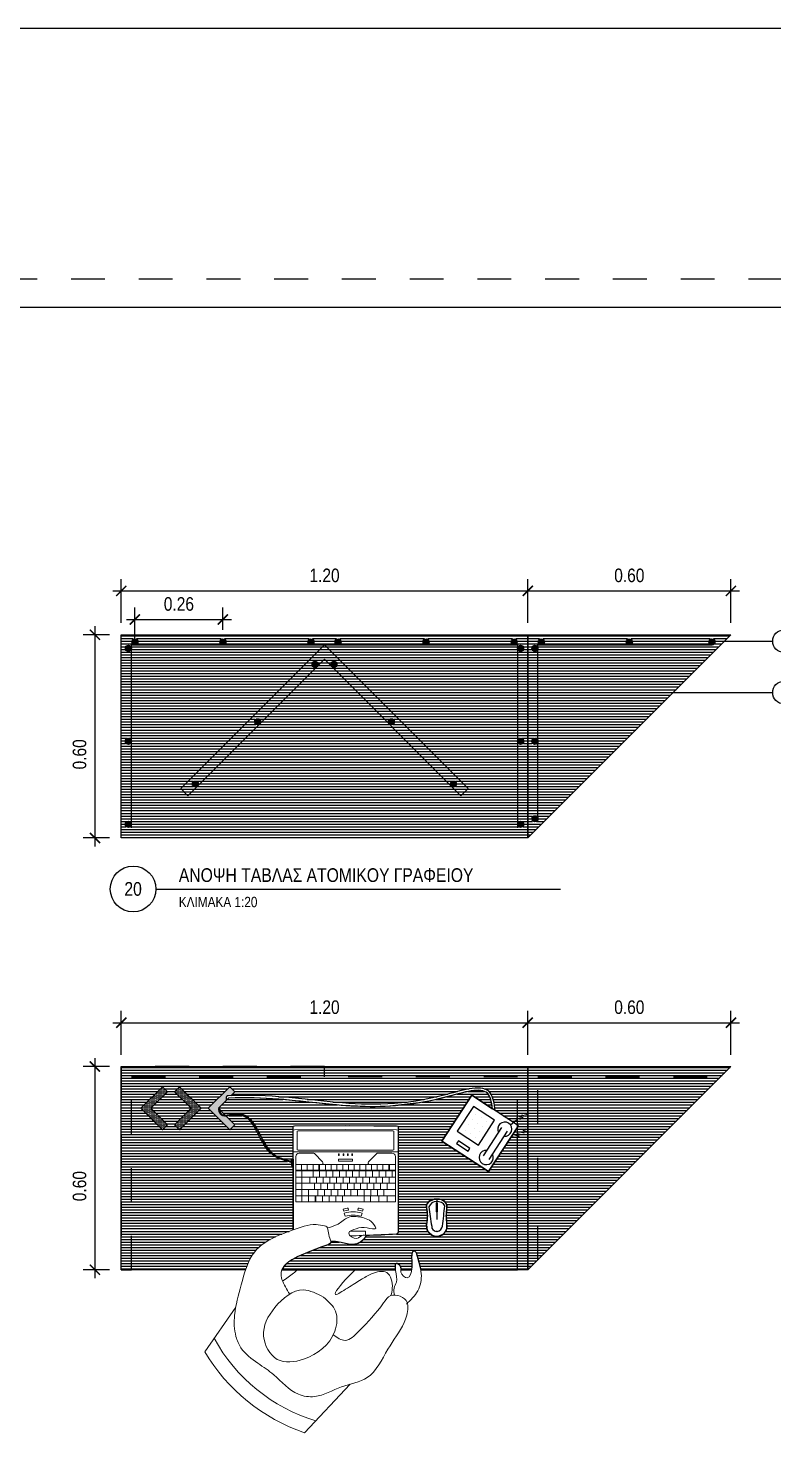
# Model space of a CAD drawing. Header units: millimetres. Extents: x -1.7 to 10.4, y -8.8 to -1.2.
# Drawn here: x 5.074 to 7.272, y -5.4 to -1.221 of the extents above; entities that cross this region are included whole.
import ezdxf

# ---------------------------------------------------------------- set-up
doc = ezdxf.new("R2010")
doc.units = ezdxf.units.MM
doc.linetypes.add('DOT', pattern=[0.25, 0, -0.25])
doc.linetypes.add('HIDDENX2', pattern=[19.05, 12.7, -6.35])
doc.layers.add('04.PROVOLES_1', color=5, linetype='Continuous', lineweight=9)
for name, color, linetype in [('1-notation', 5, 'Continuous'), ('dims', 5, 'Continuous'), ('hatch', 8, 'Continuous'), ('layout', 5, 'Continuous'), ('steel', 1, 'Continuous'), ('text', 5, 'Continuous')]:
    doc.layers.add(name, color=color, linetype=linetype)
doc.styles.get("Standard").update_dxf_attribs({"font": 'Arial Narrow.ttf'})
doc.dimstyles.new('PERIPTERO_20', dxfattribs={"dimtxt": 0.04, "dimasz": 0.03, "dimexe": 0.035, "dimexo": 0.035, "dimgap": 0.025, "dimtad": 1, "dimtoh": 1, "dimrnd": 0.01, "dimzin": 1, "dimdsep": 46, "dimtxsty": 'Standard', "dimblk": 'ARCHTICK', "dimcen": 0.1, "dimdle": 0.025, "dimclrd": 256, "dimclre": 256, "dimclrt": 256, "dimadec": 3, "dimazin": 0, "dimtfac": 1, "dimtmove": 0, "dimatfit": 3, "dimldrblk": 'ARCHTICK', "dimfxl": 1, "dimlwe": -1, "dimarcsym": 0})
pattern_1 = [(0, (0, 0.219998), (0, 0.0079375), [])]

# ---------------------------------------------------------------- blocks, each defined once
blk = doc.blocks.new('mouse')
at = {"layer": 'hatch'}
for points in [[(6.2759, -5.2189), (6.2841, -5.2189)], [(6.25, -5.2499), (6.25, -5.2553)], [(6.2782, -5.2337), (6.282, -5.2337)], [(6.31, -5.2499), (6.31, -5.2553)], [(6.25, -5.3045), (6.25, -5.3112)], [(6.2776, -5.2928), (6.2776, -5.316)], [(6.2799, -5.2908), (6.2799, -5.2908)], [(6.28, -5.2908), (6.28, -5.2694)], [(6.2823, -5.316), (6.2823, -5.316), (6.2823, -5.2929)], [(6.31, -5.3112), (6.31, -5.3045)], [(6.2761, -5.3289), (6.2839, -5.3289)], [(6.28, -5.3289), (6.28, -5.318)]]:
    blk.add_lwpolyline(points, dxfattribs=at)
for centre, radius, start, end in [((6.2807, -5.2492), 0.0307, 98.9146, 181.4104), ((6.2798, -5.2488), 0.0302, 357.8791, 81.7959), ((6.1477, -5.2799), 0.1053, 346.4851, 13.5149), ((9.5922, -5.6666), 3.3549, 172.8594, 173.8842), ((6.2828, -5.2529), 0.0198, 103.2768, 170.3107), ((6.2798, -5.2488), 0.0153, 357.8791, 81.7959), ((5.7899, -5.3536), 0.5158, 5.2943, 11.6618), ((6.4123, -5.2799), 0.1053, 166.4851, 193.5149), ((6.2799, -5.2932), 0.00238, 352.5766, 188.9934), ((6.2805, -5.2977), 0.0245, 268.9558, 340.1069), ((6.2744, -5.3033), 0.0257, 198.0931, 273.8171), ((6.279, -5.2961), 0.0262, 210.0187, 272.1935), ((6.2799, -5.3157), 0.00238, 171.0066, 7.4234), ((6.2856, -5.3033), 0.0257, 266.1829, 341.9069)]:
    blk.add_arc(centre, radius, start, end, dxfattribs=at)
blk = doc.blocks.new('_ArchTick')
at = {"layer": 'dims', "color": 0, "const_width": 0.15}
blk.add_lwpolyline([(-0.5, -0.5), (0.5, 0.5)], dxfattribs=at)
blk = doc.blocks.new('*D23')
at = {"layer": 'Defpoints', "color": 0, "transparency": 16777216}
for p in [(6.5484, -4.1566), (5.3484, -4.2861), (6.5484, -4.2861)]:
    blk.add_point(p, dxfattribs=at)
at = {"layer": 'dims', "transparency": 16777216}
for p, q in [((5.3484, -4.2511), (5.3484, -4.1216)), ((6.5484, -4.2511), (6.5484, -4.1216))]:
    blk.add_line(p, q, dxfattribs=at)
at = {"layer": 'dims', "lineweight": -2, "transparency": 16777216}
blk.add_line((5.3234, -4.1566), (6.5734, -4.1566), dxfattribs=at)
at = {"layer": 'dims', "lineweight": -2, "transparency": 16777216, "xscale": 0.03, "yscale": 0.03, "zscale": 0.03, "rotation": 180}
blk.add_blockref('_ArchTick', (5.3484, -4.1566), dxfattribs=at)
at = {"layer": 'dims', "lineweight": -2, "transparency": 16777216, "xscale": 0.03, "yscale": 0.03, "zscale": 0.03}
blk.add_blockref('_ArchTick', (6.5484, -4.1566), dxfattribs=at)
at = {"layer": 'dims', "transparency": 16777216, "insert": (5.9484, -4.1111), "char_height": 0.04, "attachment_point": 5}
blk.add_mtext('1.20', dxfattribs=at)
blk = doc.blocks.new('*D26')
at = {"layer": 'Defpoints', "color": 0, "transparency": 16777216}
for p in [(6.5484, -2.8816), (5.3484, -3.0111), (6.5484, -3.0111)]:
    blk.add_point(p, dxfattribs=at)
at = {"layer": 'dims', "lineweight": -2, "transparency": 16777216}
blk.add_line((5.3234, -2.8816), (6.5734, -2.8816), dxfattribs=at)
at = {"layer": 'dims', "transparency": 16777216}
for p, q in [((5.3484, -2.9761), (5.3484, -2.8466)), ((6.5484, -2.9761), (6.5484, -2.8466))]:
    blk.add_line(p, q, dxfattribs=at)
at = {"layer": 'dims', "lineweight": -2, "transparency": 16777216, "xscale": 0.03, "yscale": 0.03, "zscale": 0.03, "rotation": 180}
blk.add_blockref('_ArchTick', (5.3484, -2.8816), dxfattribs=at)
at = {"layer": 'dims', "lineweight": -2, "transparency": 16777216, "xscale": 0.03, "yscale": 0.03, "zscale": 0.03}
blk.add_blockref('_ArchTick', (6.5484, -2.8816), dxfattribs=at)
at = {"layer": 'dims', "transparency": 16777216, "insert": (5.9484, -2.8361), "char_height": 0.04, "attachment_point": 5}
blk.add_mtext('1.20', dxfattribs=at)
blk = doc.blocks.new('*D27')
at = {"layer": 'Defpoints', "color": 0, "transparency": 16777216}
for p in [(5.3484, -3.0111), (5.2705, -3.6111), (5.3484, -3.6111)]:
    blk.add_point(p, dxfattribs=at)
at = {"layer": 'dims', "lineweight": -2, "transparency": 16777216}
blk.add_line((5.2705, -2.9861), (5.2705, -3.6361), dxfattribs=at)
at = {"layer": 'dims', "transparency": 16777216}
for p, q in [((5.3134, -3.0111), (5.2355, -3.0111)), ((5.3134, -3.6111), (5.2355, -3.6111))]:
    blk.add_line(p, q, dxfattribs=at)
at = {"layer": 'dims', "lineweight": -2, "transparency": 16777216, "xscale": 0.03, "yscale": 0.03, "zscale": 0.03}
for p, rotation in [((5.2705, -3.0111), 90), ((5.2705, -3.6111), 270)]:
    blk.add_blockref('_ArchTick', p, dxfattribs=dict(at, rotation=rotation))
at = {"layer": 'dims', "transparency": 16777216, "insert": (5.2251, -3.3643), "char_height": 0.04, "attachment_point": 5, "rotation": 90}
blk.add_mtext('0.60', dxfattribs=at)
blk = doc.blocks.new('*D28')
at = {"layer": 'Defpoints', "color": 0, "transparency": 16777216}
for p in [(5.6484, -2.966), (5.6484, -3.0312), (5.3885, -3.0694)]:
    blk.add_point(p, dxfattribs=at)
at = {"layer": 'dims', "lineweight": -2, "transparency": 16777216}
blk.add_line((5.3635, -2.966), (5.6734, -2.966), dxfattribs=at)
at = {"layer": 'dims', "transparency": 16777216}
for p, q in [((5.3885, -3.0344), (5.3885, -2.931)), ((5.6484, -2.9962), (5.6484, -2.931))]:
    blk.add_line(p, q, dxfattribs=at)
at = {"layer": 'dims', "lineweight": -2, "transparency": 16777216, "xscale": 0.03, "yscale": 0.03, "zscale": 0.03, "rotation": 180}
blk.add_blockref('_ArchTick', (5.3885, -2.966), dxfattribs=at)
at = {"layer": 'dims', "lineweight": -2, "transparency": 16777216, "xscale": 0.03, "yscale": 0.03, "zscale": 0.03}
blk.add_blockref('_ArchTick', (5.6484, -2.966), dxfattribs=at)
at = {"layer": 'dims', "transparency": 16777216, "insert": (5.5184, -2.9205), "char_height": 0.04, "attachment_point": 5}
blk.add_mtext('0.26', dxfattribs=at)
blk = doc.blocks.new('*D29')
at = {"layer": 'Defpoints', "color": 0, "transparency": 16777216}
for p in [(5.3484, -4.2861), (5.2705, -4.8861), (5.3484, -4.8861)]:
    blk.add_point(p, dxfattribs=at)
at = {"layer": 'dims', "lineweight": -2, "transparency": 16777216}
blk.add_line((5.2705, -4.2611), (5.2705, -4.9111), dxfattribs=at)
at = {"layer": 'dims', "transparency": 16777216}
for p, q in [((5.3134, -4.2861), (5.2355, -4.2861)), ((5.3134, -4.8861), (5.2355, -4.8861))]:
    blk.add_line(p, q, dxfattribs=at)
at = {"layer": 'dims', "lineweight": -2, "transparency": 16777216, "xscale": 0.03, "yscale": 0.03, "zscale": 0.03}
for p, rotation in [((5.2705, -4.2861), 90), ((5.2705, -4.8861), 270)]:
    blk.add_blockref('_ArchTick', p, dxfattribs=dict(at, rotation=rotation))
at = {"layer": 'dims', "transparency": 16777216, "insert": (5.2251, -4.6393), "char_height": 0.04, "attachment_point": 5, "rotation": 90}
blk.add_mtext('0.60', dxfattribs=at)
blk = doc.blocks.new('*D31')
at = {"layer": 'Defpoints', "color": 0, "transparency": 16777216}
for p in [(7.1484, -4.1566), (6.5484, -4.2861), (7.1484, -4.2861)]:
    blk.add_point(p, dxfattribs=at)
at = {"layer": 'dims', "transparency": 16777216}
for p, q in [((6.5484, -4.2511), (6.5484, -4.1216)), ((7.1484, -4.2511), (7.1484, -4.1216))]:
    blk.add_line(p, q, dxfattribs=at)
at = {"layer": 'dims', "lineweight": -2, "transparency": 16777216}
blk.add_line((6.5234, -4.1566), (7.1734, -4.1566), dxfattribs=at)
at = {"layer": 'dims', "lineweight": -2, "transparency": 16777216, "xscale": 0.03, "yscale": 0.03, "zscale": 0.03, "rotation": 180}
blk.add_blockref('_ArchTick', (6.5484, -4.1566), dxfattribs=at)
at = {"layer": 'dims', "lineweight": -2, "transparency": 16777216, "xscale": 0.03, "yscale": 0.03, "zscale": 0.03}
blk.add_blockref('_ArchTick', (7.1484, -4.1566), dxfattribs=at)
at = {"layer": 'dims', "transparency": 16777216, "insert": (6.8484, -4.1111), "char_height": 0.04, "attachment_point": 5}
blk.add_mtext('0.60', dxfattribs=at)
blk = doc.blocks.new('*D32')
at = {"layer": 'Defpoints', "color": 0, "transparency": 16777216}
for p in [(7.1484, -2.8816), (6.5484, -3.0111), (7.1484, -3.0111)]:
    blk.add_point(p, dxfattribs=at)
at = {"layer": 'dims', "lineweight": -2, "transparency": 16777216}
blk.add_line((6.5234, -2.8816), (7.1734, -2.8816), dxfattribs=at)
at = {"layer": 'dims', "transparency": 16777216}
for p, q in [((6.5484, -2.9761), (6.5484, -2.8466)), ((7.1484, -2.9761), (7.1484, -2.8466))]:
    blk.add_line(p, q, dxfattribs=at)
at = {"layer": 'dims', "lineweight": -2, "transparency": 16777216, "xscale": 0.03, "yscale": 0.03, "zscale": 0.03, "rotation": 180}
blk.add_blockref('_ArchTick', (6.5484, -2.8816), dxfattribs=at)
at = {"layer": 'dims', "lineweight": -2, "transparency": 16777216, "xscale": 0.03, "yscale": 0.03, "zscale": 0.03}
blk.add_blockref('_ArchTick', (7.1484, -2.8816), dxfattribs=at)
at = {"layer": 'dims', "transparency": 16777216, "insert": (6.8484, -2.8361), "char_height": 0.04, "attachment_point": 5}
blk.add_mtext('0.60', dxfattribs=at)

msp = doc.modelspace()

# ---------------------------------------------------------------- hatches: boundary and pattern name
at = {"layer": 'hatch'}
h = msp.add_hatch(dxfattribs=at)
h.set_pattern_fill('LINE', color=252, scale=0.0025, style=0)
h.set_pattern_definition([(0, (0, 0.2953234), (0, 0.0079375), [])])
h.paths.add_polyline_path([(6.5484, -3.0111), (5.3484, -3.0111), (5.3484, -3.6111), (6.5484, -3.6111)])
h.paths.add_polyline_path([(5.9481, -3.0836), (5.758, -3.2737, -0.056611), (5.7564, -3.2753), (5.5741, -3.4575, -0.056611), (5.5725, -3.4591), (5.545, -3.4866), (5.5238, -3.4654), (5.9481, -3.0411), (5.9096, -3.0411, -0.065382), (5.907, -3.0411), (5.6497, -3.0411, -0.065382), (5.6471, -3.0411), (5.3898, -3.0411, -0.065382), (5.3872, -3.0411), (5.3784, -3.0411), (5.3784, -3.0501, -0.055879), (5.3784, -3.0523), (5.3784, -3.325, -0.055879), (5.3784, -3.3272), (5.3784, -3.5699, -1.057439), (5.3585, -3.571, -0.945681), (5.3784, -3.5699), (5.3784, -3.3272, -0.945681), (5.3585, -3.3261, -0.945681), (5.3784, -3.325), (5.3784, -3.0523, -0.945681), (5.3585, -3.0512, -0.945681), (5.3784, -3.0501), (5.3784, -3.0411), (5.3872, -3.0411, -0.376465), (5.3785, -3.0312, -1), (5.3985, -3.0312, -0.376465), (5.3898, -3.0411), (5.6471, -3.0411, -0.376465), (5.6384, -3.0312, -1), (5.6584, -3.0312, -0.376465), (5.6497, -3.0411), (5.907, -3.0411, -0.376465), (5.8983, -3.0312, -1), (5.9183, -3.0312, -0.376465), (5.9096, -3.0411), (5.9872, -3.0411, -0.376465), (5.9785, -3.0312, -1), (5.9985, -3.0312, -0.376465), (5.9898, -3.0411), (6.2471, -3.0411, -0.376465), (6.2384, -3.0312, -1), (6.2584, -3.0312, -0.376465), (6.2497, -3.0411), (6.5071, -3.0411, -0.376465), (6.4984, -3.0312, -1), (6.5184, -3.0312, -0.376465), (6.5097, -3.0411), (6.5184, -3.0411), (6.5184, -3.0501, -0.945681), (6.5384, -3.0512, -0.945681), (6.5184, -3.0523), (6.5184, -3.325, -0.945681), (6.5384, -3.3261, -0.945681), (6.5184, -3.3272), (6.5184, -3.5699, -0.945681), (6.5384, -3.571, -1.057439), (6.5184, -3.5699), (6.5184, -3.3272, -0.055879), (6.5184, -3.325), (6.5184, -3.0523, -0.055879), (6.5184, -3.0501), (6.5184, -3.0411), (6.5097, -3.0411, -0.065382), (6.5071, -3.0411), (6.2497, -3.0411, -0.065382), (6.2471, -3.0411), (5.9898, -3.0411, -0.065382), (5.9872, -3.0411), (5.9481, -3.0411), (6.3724, -3.4654), (6.3511, -3.4866), (6.3237, -3.4591, -0.056611), (6.3221, -3.4575), (6.1398, -3.2753, -0.056611), (6.1382, -3.2737)], flags=16)
h.paths.add_polyline_path([(5.9667, -3.098, -1), (5.9867, -3.098, -1)], flags=0)
h.paths.add_polyline_path([(5.91, -3.0976, -1), (5.93, -3.0976, -1)], flags=0)
h.paths.add_polyline_path([(7.1292, -3.0303), (7.102, -3.0303, -0.401744), (7.0934, -3.0411), (6.5784, -3.0411), (6.5784, -3.182), (6.9776, -3.182)], flags=17)
h.paths.add_polyline_path([(6.9776, -3.182), (6.5784, -3.182), (6.5784, -3.3254, -0.038526), (6.5784, -3.3269), (6.5785, -3.5541, -1.013413), (6.5585, -3.5544, -0.986764), (6.5785, -3.5541), (6.5784, -3.3269, -0.96227), (6.5585, -3.3261, -0.96216), (6.5784, -3.3254), (6.5784, -3.0523, -0.946228), (6.5585, -3.0512, -0.94612), (6.5784, -3.0501), (6.5784, -3.0411), (6.5872, -3.0411, -0.376465), (6.5785, -3.0312, -1), (6.5985, -3.0312, -0.376465), (6.5898, -3.0411), (6.8471, -3.0411, -0.376465), (6.8384, -3.0312, -1), (6.8584, -3.0312, -0.376465), (6.8497, -3.0411), (7.0908, -3.0411, -0.376465), (7.0821, -3.0312, -0.957027), (7.102, -3.0303), (7.1292, -3.0303), (7.1484, -3.0111), (6.5484, -3.0111), (6.5484, -3.6111)])
h.paths.add_polyline_path([(5.9481, -3.0411), (5.5238, -3.4654), (5.545, -3.4866), (5.5725, -3.4591, -0.628028), (5.5563, -3.4513, -1), (5.5763, -3.4513, -0.169675), (5.5741, -3.4575), (5.7564, -3.2753, -0.628028), (5.7401, -3.2674, -1), (5.7601, -3.2674, -0.169675), (5.758, -3.2737), (5.9272, -3.1045, -0.675474), (5.91, -3.0976, -1), (5.93, -3.0976, -0.193692), (5.9272, -3.1045), (5.9481, -3.0836), (5.9699, -3.1054, -0.210278), (5.9667, -3.098, -1), (5.9867, -3.098, -0.652513), (5.9699, -3.1054), (6.1382, -3.2737, -0.169675), (6.136, -3.2674, -1), (6.156, -3.2674, -0.628028), (6.1398, -3.2753), (6.3221, -3.4575, -0.169675), (6.3199, -3.4513, -1), (6.3399, -3.4513, -0.628028), (6.3237, -3.4591), (6.3511, -3.4866), (6.3724, -3.4654)], flags=0)
h = msp.add_hatch(color=256, dxfattribs=at)
h.dxf.hatch_style = 1
h.paths.add_polyline_path([(5.3784, -3.0502), (5.3784, -3.0522, -0.945681), (5.3605, -3.0512, -0.945681)])
h = msp.add_hatch(color=256, dxfattribs=at)
h.dxf.hatch_style = 1
h.paths.add_polyline_path([(5.3974, -3.0312), (5.3974, -3.0332, -0.945681), (5.3795, -3.0322, -0.945681)])
h = msp.add_hatch(color=256, dxfattribs=at)
h.dxf.hatch_style = 1
h.paths.add_polyline_path([(5.6574, -3.0312), (5.6574, -3.0332, -0.945681), (5.6394, -3.0322, -0.945681)])
h = msp.add_hatch(color=256, dxfattribs=at)
h.dxf.hatch_style = 1
h.paths.add_polyline_path([(5.9173, -3.0312), (5.9173, -3.0332, -0.945681), (5.8993, -3.0322, -0.945681)])
h = msp.add_hatch(color=256, dxfattribs=at)
h.dxf.hatch_style = 1
h.paths.add_polyline_path([(5.9796, -3.0312), (5.9796, -3.0332, 0.945681), (5.9975, -3.0322, 0.945681)])
h = msp.add_hatch(color=256, dxfattribs=at)
h.dxf.hatch_style = 1
h.paths.add_polyline_path([(6.2574, -3.0312), (6.2574, -3.0332, -0.945681), (6.2394, -3.0322, -0.945681)])
h = msp.add_hatch(color=256, dxfattribs=at)
h.dxf.hatch_style = 1
h.paths.add_polyline_path([(6.4994, -3.0312), (6.4994, -3.0332, 0.945681), (6.5174, -3.0322, 0.945681)])
h = msp.add_hatch(color=256, dxfattribs=at)
h.dxf.hatch_style = 1
h.paths.add_polyline_path([(6.5184, -3.0502), (6.5184, -3.0522, 0.945681), (6.5364, -3.0512, 0.945681)])
h = msp.add_hatch(color=256, dxfattribs=at)
h.dxf.hatch_style = 1
h.paths.add_polyline_path([(6.5784, -3.0502), (6.5784, -3.0522, -0.945681), (6.5605, -3.0512, -0.945681)])
h = msp.add_hatch(color=256, dxfattribs=at)
h.dxf.hatch_style = 1
h.paths.add_polyline_path([(6.5974, -3.0312), (6.5974, -3.0332, -0.945681), (6.5795, -3.0322, -0.945681)])
h = msp.add_hatch(color=256, dxfattribs=at)
h.dxf.hatch_style = 1
h.paths.add_polyline_path([(6.8573, -3.0312), (6.8573, -3.0332, -0.945681), (6.8394, -3.0322, -0.945681)])
h = msp.add_hatch(color=256, dxfattribs=at)
h.dxf.hatch_style = 1
h.paths.add_polyline_path([(7.101, -3.0312), (7.101, -3.0332, -0.945681), (7.0831, -3.0322, -0.945681)])
h = msp.add_hatch(color=256, dxfattribs=at)
h.dxf.hatch_style = 1
h.paths.add_polyline_path([(5.9296, -3.0972), (5.9296, -3.0993, -0.945681), (5.9117, -3.0982, -0.945681)])
h = msp.add_hatch(color=256, dxfattribs=at)
h.dxf.hatch_style = 1
h.paths.add_polyline_path([(5.9849, -3.0977), (5.9849, -3.0997, -0.945681), (5.967, -3.0987, -0.945681)])
h = msp.add_hatch(color=256, dxfattribs=at)
h.dxf.hatch_style = 1
h.paths.add_polyline_path([(5.7598, -3.2671), (5.7598, -3.2692, -0.945681), (5.7419, -3.2681, -0.945681)])
h = msp.add_hatch(color=256, dxfattribs=at)
h.dxf.hatch_style = 1
h.paths.add_polyline_path([(6.1364, -3.2671), (6.1364, -3.2692, 0.945681), (6.1543, -3.2681, 0.945681)])
h = msp.add_hatch(color=256, dxfattribs=at)
h.dxf.hatch_style = 1
h.paths.add_polyline_path([(5.3784, -3.3251), (5.3784, -3.3271, -0.945681), (5.3605, -3.3261, -0.945681)])
h = msp.add_hatch(color=256, dxfattribs=at)
h.dxf.hatch_style = 1
h.paths.add_polyline_path([(6.5184, -3.3251), (6.5184, -3.3271, 0.945681), (6.5364, -3.3261, 0.945681)])
h = msp.add_hatch(color=256, dxfattribs=at)
h.dxf.hatch_style = 1
h.paths.add_polyline_path([(6.5784, -3.3251), (6.5784, -3.3271, -0.945681), (6.5605, -3.3261, -0.945681)])
h = msp.add_hatch(color=256, dxfattribs=at)
h.dxf.hatch_style = 1
h.paths.add_polyline_path([(5.5759, -3.451), (5.5759, -3.453, -0.945681), (5.558, -3.452, -0.945681)])
h = msp.add_hatch(color=256, dxfattribs=at)
h.dxf.hatch_style = 1
h.paths.add_polyline_path([(6.3203, -3.451), (6.3203, -3.453, 0.945681), (6.3382, -3.452, 0.945681)])
h = msp.add_hatch(color=256, dxfattribs=at)
h.dxf.hatch_style = 1
h.paths.add_polyline_path([(6.5784, -3.5554), (6.5784, -3.5534, 0.945681), (6.5605, -3.5544, 0.945681)])
h = msp.add_hatch(color=256, dxfattribs=at)
h.dxf.hatch_style = 1
h.paths.add_polyline_path([(5.3784, -3.572), (5.3784, -3.57, 0.945681), (5.3605, -3.571, 0.945681)])
h = msp.add_hatch(color=256, dxfattribs=at)
h.dxf.hatch_style = 1
h.paths.add_polyline_path([(6.5184, -3.572), (6.5184, -3.57, -0.945681), (6.5364, -3.571, -0.945681)])
h = msp.add_hatch(dxfattribs=at)
h.set_pattern_fill('LINE', color=252, scale=0.0025, style=0)
h.set_pattern_definition(pattern_1)
h.paths.add_polyline_path([(7.1184, -4.3161), (6.5784, -4.3161), (6.5784, -4.8561)], flags=17)
h.paths.add_polyline_path([(7.1484, -4.2861), (6.5484, -4.2861), (6.5484, -4.8861), (6.5784, -4.8561), (6.5784, -4.3161), (7.1184, -4.3161)])
h.paths.add_polyline_path([(6.5484, -4.2861), (5.9484, -4.2861), (5.9484, -4.3161), (6.5184, -4.3161), (6.5184, -4.4591), (6.5211, -4.4609), (6.5184, -4.465), (6.5184, -4.8861), (6.5484, -4.8861)])
h.paths.add_polyline_path([(5.9484, -4.2861), (5.3484, -4.2861), (5.3484, -4.8861), (5.3784, -4.8861), (5.3784, -4.3161), (5.9484, -4.3161)])
h = msp.add_hatch(dxfattribs=at)
h.set_pattern_fill('LINE', color=252, scale=0.0025, style=0)
h.set_pattern_definition(pattern_1)
edge = h.paths.add_edge_path()
edge.add_line((5.3784, -4.8861), (5.7153, -4.8861))
edge.add_spline(control_points=[(5.7153, -4.8861), (5.7217, -4.8667), (5.7392, -4.8273), (5.7941, -4.7897), (5.8349, -4.776), (5.8548, -4.7688), (5.8555, -4.7685)], knot_values=[0.094865, 0.094865, 0.094865, 0.094865, 0.155119, 0.224047, 0.284172, 0.286498, 0.286498, 0.286498, 0.286498], degree=3, periodic=0)
edge.add_line((5.8555, -4.7685), (5.8555, -4.5784))
edge.add_line((5.8555, -4.5784), (5.8507, -4.5784))
edge.add_line((5.8507, -4.5784), (5.8507, -4.5693))
edge.add_spline(control_points=[(5.8499, -4.569), (5.8277, -4.5634), (5.8048, -4.5571), (5.7707, -4.5238), (5.7596, -4.4991), (5.739, -4.4594), (5.7295, -4.4421), (5.6993, -4.4281), (5.685, -4.4288), (5.6649, -4.4315), (5.6616, -4.4321), (5.6582, -4.4324)], knot_values=[0, 0, 0, 0, 0.067157, 0.067157, 0.134315, 0.134315, 0.19042, 0.19042, 0.2388, 0.2388, 0.246383, 0.246383, 0.246383, 0.246383], degree=3, periodic=0)
edge.add_line((5.6582, -4.4324), (5.6838, -4.458))
edge.add_line((5.6838, -4.458), (5.6689, -4.4729))
edge.add_line((5.6689, -4.4729), (5.6053, -4.4092))
edge.add_line((5.6053, -4.4092), (5.6689, -4.3456))
edge.add_line((5.6689, -4.3456), (5.6838, -4.3604))
edge.add_line((5.6838, -4.3604), (5.672, -4.3722))
edge.add_spline(control_points=[(5.672, -4.3722), (5.9159, -4.3646), (6.0829, -4.4507), (6.4399, -4.3277), (6.4496, -4.3958), (6.4524, -4.416)], knot_values=[0, 0, 0, 0, 0.638308, 0.766882, 0.821135, 0.821135, 0.821135, 0.821135], degree=3, periodic=0)
edge.add_line((6.4524, -4.416), (6.5184, -4.4591))
edge.add_line((6.5184, -4.4591), (6.5184, -4.3161))
edge.add_line((6.5184, -4.3161), (5.9484, -4.3161))
edge.add_line((5.9484, -4.3161), (5.3784, -4.3161))
edge.add_line((5.3784, -4.3161), (5.3784, -4.8861))
h.paths.add_polyline_path([(5.5206, -4.4729), (5.5058, -4.458), (5.5546, -4.4092), (5.5058, -4.3604), (5.5206, -4.3456), (5.5843, -4.4092)], flags=16)
h.paths.add_polyline_path([(5.4699, -4.4729), (5.4063, -4.4092), (5.4699, -4.3456), (5.4848, -4.3604), (5.436, -4.4092), (5.4848, -4.458)], flags=16)
h = msp.add_hatch(dxfattribs=at)
h.set_pattern_fill('DOTS', color=256, scale=0.002)
h.set_pattern_definition([(0, (0, 0.5320196), (0.0015875, 0.003175), [0, -0.003175])])
h.paths.add_polyline_path([(5.5843, -4.4092), (5.5206, -4.3456), (5.5058, -4.3604), (5.5546, -4.4092), (5.5058, -4.458), (5.5206, -4.4729)])
h.paths.add_polyline_path([(5.436, -4.4092), (5.4848, -4.3604), (5.4699, -4.3456), (5.4063, -4.4092), (5.4699, -4.4729), (5.4848, -4.458)])
h = msp.add_hatch(dxfattribs=at)
h.set_pattern_fill('DOTS', color=256, scale=0.0005)
h.set_pattern_definition([(0, (0, 0.5320196), (0.000396875, 0.00079375), [0, -0.00079375])])
edge = h.paths.add_edge_path()
edge.add_spline(control_points=[(5.6592, -4.385), (5.6586, -4.3839), (5.6561, -4.3728), (5.6643, -4.3725), (5.6692, -4.3723), (5.672, -4.3722)], knot_values=[0.821135, 0.821135, 0.821135, 0.821135, 0.829579, 0.835189, 0.842345, 0.842345, 0.842345, 0.842345], degree=3, periodic=0)
edge.add_line((5.672, -4.3722), (5.6838, -4.3604))
edge.add_line((5.6838, -4.3604), (5.6689, -4.3456))
edge.add_line((5.6689, -4.3456), (5.6053, -4.4092))
edge.add_line((5.6053, -4.4092), (5.6689, -4.4729))
edge.add_line((5.6689, -4.4729), (5.6838, -4.458))
edge.add_line((5.6838, -4.458), (5.6582, -4.4324))
edge.add_spline(control_points=[(5.6582, -4.4324), (5.6482, -4.4333), (5.6372, -4.4313), (5.6367, -4.411)], knot_values=[0.246383, 0.246383, 0.246383, 0.246383, 0.268638, 0.268638, 0.268638, 0.268638], degree=3, periodic=0)
edge.add_line((5.6367, -4.411), (5.635, -4.4092))
edge.add_line((5.635, -4.4092), (5.6592, -4.385))
edge = h.paths.add_edge_path(flags=17)
edge.add_spline(control_points=[(5.6395, -4.4137), (5.6402, -4.418), (5.6421, -4.4285), (5.6502, -4.4306), (5.6562, -4.4304)], knot_values=[0.246506, 0.246506, 0.246506, 0.246506, 0.258381, 0.275852, 0.275852, 0.275852, 0.275852], degree=3, periodic=0)
edge.add_line((5.6562, -4.4304), (5.6395, -4.4137))
h = msp.add_hatch(dxfattribs=at)
h.set_pattern_fill('LINE', color=252, scale=0.0025, style=0)
h.set_pattern_definition(pattern_1)
h.paths.add_polyline_path([(5.8555, -4.7685), (5.8555, -4.4626), (5.8602, -4.4613), (6.0213, -4.4602), (6.1655, -4.4626), (6.1655, -4.7761), (6.1608, -4.7811), (6.0701, -4.7851), (6.0705, -4.7865), (6.0666, -4.793), (6.0625, -4.7973), (6.0555, -4.8034), (6.0439, -4.8097), (6.0323, -4.8116), (6.0191, -4.8101), (5.9975, -4.8052), (5.981, -4.803), (5.9673, -4.803), (5.9671, -4.8059), (5.9659, -4.8081), (5.9606, -4.8117), (5.9556, -4.8136), (5.9402, -4.8182), (5.9099, -4.8298), (5.8674, -4.8484), (5.8422, -4.8624), (5.8284, -4.8763), (5.8228, -4.8861), (6.1582, -4.8861), (6.1577, -4.8809), (6.1575, -4.8755), (6.158, -4.8706), (6.1592, -4.868), (6.1616, -4.8668), (6.1631, -4.8671), (6.1694, -4.8715), (6.1722, -4.8753), (6.1738, -4.8818), (6.1738, -4.8861), (6.206, -4.8861), (6.207, -4.8764), (6.2067, -4.863), (6.2066, -4.847), (6.2072, -4.8404), (6.2092, -4.8321), (6.2117, -4.8299), (6.2141, -4.8303), (6.219, -4.8351), (6.2267, -4.8637), (6.2324, -4.8861), (6.5184, -4.8861), (6.5184, -4.465), (6.4324, -4.5965), (6.295, -4.5067), (6.3838, -4.3711), (6.4448, -4.411), (6.4393, -4.384), (6.4356, -4.3739), (6.4317, -4.3674), (6.4253, -4.3617), (6.4157, -4.3579), (6.4017, -4.3563), (6.378, -4.3586), (6.3597, -4.3624), (6.3049, -4.3769), (6.2619, -4.387), (6.2272, -4.3935), (6.1409, -4.4033), (6.0898, -4.4048), (6.0014, -4.401), (5.9321, -4.3944), (5.8728, -4.3881), (5.8134, -4.3827), (5.7571, -4.3794), (5.7116, -4.3785), (5.6649, -4.3793), (5.635, -4.4092), (5.6562, -4.4304), (5.6852, -4.4259), (5.706, -4.4274), (5.7192, -4.4335), (5.7294, -4.442), (5.74, -4.4552), (5.7456, -4.4638), (5.7557, -4.4823), (5.7657, -4.5016), (5.7783, -4.5231), (5.7896, -4.5376), (5.8018, -4.5481), (5.8202, -4.5573), (5.8424, -4.5641), (5.8507, -4.5661), (5.8507, -4.5594), (5.8555, -4.5594)])
h.paths.add_polyline_path([(6.25, -4.6954), (6.2558, -4.6857), (6.2717, -4.6779), (6.28, -4.6779), (6.2939, -4.6791), (6.3029, -4.6844), (6.31, -4.6954), (6.3088, -4.7082), (6.3071, -4.7268), (6.309, -4.7465), (6.3098, -4.7615), (6.3065, -4.7717), (6.2987, -4.7813), (6.2841, -4.7878), (6.2759, -4.7878), (6.2653, -4.7842), (6.257, -4.7772), (6.2517, -4.768), (6.25, -4.7567), (6.2511, -4.7465), (6.2529, -4.7268), (6.2519, -4.7122), (6.2506, -4.7048)], flags=16)

# ---------------------------------------------------------------- linework, layer by layer
at = {"layer": '04.PROVOLES_1', "color": 252}
for p, q in [((5.8555, -4.4626), (5.8602, -4.4613)), ((5.8555, -4.7685), (5.8555, -4.4626)), ((5.8602, -4.4613), (6.0105, -4.4601)), ((6.0105, -4.4601), (6.1608, -4.4613)), ((6.1608, -4.4613), (6.1655, -4.4626)), ((6.1655, -4.4626), (6.1655, -4.7761)), ((5.8555, -4.4744), (5.8602, -4.4731)), ((5.8602, -4.4731), (6.0105, -4.4719)), ((5.8705, -4.4763), (5.8675, -4.477)), ((5.8675, -4.477), (5.8675, -4.5322)), ((6.1505, -4.4763), (5.8705, -4.4763)), ((6.0105, -4.4719), (6.1608, -4.4731)), ((6.1535, -4.477), (6.1505, -4.4763)), ((6.1535, -4.5322), (6.1535, -4.477)), ((6.1608, -4.4731), (6.1655, -4.4744)), ((5.8555, -4.5378), (6.1655, -4.5378)), ((5.8635, -4.5518), (5.8635, -4.5758)), ((5.8675, -4.5322), (5.8705, -4.5329)), ((5.8705, -4.5329), (6.1505, -4.5329)), ((5.915, -4.5418), (5.8735, -4.5418)), ((5.9425, -4.5673), (5.9185, -4.5433)), ((5.99, -4.549), (5.99, -4.544)), ((5.99, -4.544), (5.992, -4.544)), ((5.992, -4.549), (5.99, -4.549)), ((5.992, -4.544), (5.992, -4.549)), ((6.003, -4.549), (6.003, -4.544)), ((6.003, -4.544), (6.005, -4.544)), ((6.005, -4.549), (6.003, -4.549)), ((6.005, -4.544), (6.005, -4.549)), ((6.016, -4.549), (6.016, -4.544)), ((6.016, -4.544), (6.018, -4.544)), ((6.018, -4.549), (6.016, -4.549)), ((6.018, -4.544), (6.018, -4.549)), ((6.0291, -4.549), (6.0291, -4.544)), ((6.0291, -4.544), (6.0311, -4.544)), ((6.0311, -4.549), (6.0291, -4.549)), ((6.0311, -4.544), (6.0311, -4.549)), ((6.0786, -4.5673), (6.1026, -4.5433)), ((6.1475, -4.5418), (6.1061, -4.5418)), ((6.1505, -4.5329), (6.1535, -4.5322)), ((6.1575, -4.5758), (6.1575, -4.5518)), ((5.8635, -4.5758), (6.1575, -4.5758)), ((5.8635, -4.5758), (5.8635, -4.6858)), ((5.8635, -4.5758), (5.9417, -4.5758)), ((5.8635, -4.5916), (5.9315, -4.5916)), ((5.8635, -4.5941), (6.1575, -4.5941)), ((5.8805, -4.5758), (5.8805, -4.5916)), ((5.8815, -4.5941), (5.8815, -4.6858)), ((5.8975, -4.5758), (5.8975, -4.5916)), ((5.9145, -4.5758), (5.9145, -4.5916)), ((5.9145, -4.5941), (5.9145, -4.6125)), ((5.9315, -4.5758), (5.9315, -4.5916)), ((5.934, -4.5758), (5.934, -4.5916)), ((5.934, -4.5916), (6.138, -4.5916)), ((5.934, -4.5941), (5.934, -4.6125)), ((5.9417, -4.5758), (5.9417, -4.5745)), ((5.9417, -4.5758), (5.9417, -4.5745)), ((5.951, -4.5758), (5.951, -4.5916)), ((5.9535, -4.5941), (5.9535, -4.6125)), ((5.968, -4.5758), (5.968, -4.5916)), ((5.973, -4.5941), (5.973, -4.6125)), ((5.985, -4.5758), (5.985, -4.5916)), ((5.99, -4.5654), (5.99, -4.5598)), ((5.99, -4.5598), (6.0311, -4.5598)), ((6.0311, -4.5654), (5.99, -4.5654)), ((5.9925, -4.5941), (5.9925, -4.6125)), ((6.002, -4.5758), (6.002, -4.5916)), ((6.012, -4.5941), (6.012, -4.6125)), ((6.019, -4.5758), (6.019, -4.5916)), ((6.0311, -4.5598), (6.0311, -4.5654)), ((6.0315, -4.5941), (6.0315, -4.6125)), ((6.036, -4.5758), (6.036, -4.5916)), ((6.051, -4.5941), (6.051, -4.6125)), ((6.053, -4.5758), (6.053, -4.5916)), ((6.07, -4.5758), (6.07, -4.5916)), ((6.0705, -4.5941), (6.0705, -4.6125)), ((6.1575, -4.5758), (6.0821, -4.5758)), ((6.087, -4.5758), (6.087, -4.5916)), ((6.09, -4.5941), (6.09, -4.6125)), ((6.104, -4.5758), (6.104, -4.5916)), ((6.1095, -4.5941), (6.1095, -4.6125)), ((6.121, -4.5758), (6.121, -4.5916)), ((6.129, -4.5941), (6.129, -4.6125)), ((6.138, -4.5758), (6.138, -4.5916)), ((6.1405, -4.5758), (6.1405, -4.5916)), ((6.1405, -4.5916), (6.1575, -4.5916)), ((6.1485, -4.5941), (6.1485, -4.6125)), ((6.1575, -4.5758), (6.1575, -4.6858)), ((5.8635, -4.6125), (6.1575, -4.6125)), ((5.8635, -4.6308), (6.1575, -4.6308)), ((5.9055, -4.6125), (5.9055, -4.6308)), ((5.9185, -4.6308), (5.9185, -4.6491)), ((5.925, -4.6125), (5.925, -4.6308)), ((5.938, -4.6308), (5.938, -4.6491)), ((5.9445, -4.6125), (5.9445, -4.6308)), ((5.9575, -4.6308), (5.9575, -4.6491)), ((5.964, -4.6125), (5.964, -4.6308)), ((5.977, -4.6308), (5.977, -4.6491)), ((5.9835, -4.6125), (5.9835, -4.6308)), ((5.9965, -4.6308), (5.9965, -4.6491)), ((6.003, -4.6125), (6.003, -4.6308)), ((6.016, -4.6308), (6.016, -4.6491)), ((6.0225, -4.6125), (6.0225, -4.6308)), ((6.0355, -4.6308), (6.0355, -4.6491)), ((6.042, -4.6125), (6.042, -4.6308)), ((6.055, -4.6308), (6.055, -4.6491)), ((6.0615, -4.6125), (6.0615, -4.6308)), ((6.0745, -4.6308), (6.0745, -4.6491)), ((6.081, -4.6125), (6.081, -4.6308)), ((6.094, -4.6308), (6.094, -4.6491)), ((6.1005, -4.6125), (6.1005, -4.6308)), ((6.1135, -4.6308), (6.1135, -4.6491)), ((6.12, -4.6125), (6.12, -4.6308)), ((6.133, -4.6308), (6.133, -4.6491)), ((6.1395, -4.6125), (6.1395, -4.6308)), ((5.8635, -4.6491), (6.1575, -4.6491)), ((5.8635, -4.6675), (6.1575, -4.6675)), ((5.901, -4.6491), (5.901, -4.6858)), ((5.9205, -4.6675), (5.9205, -4.6858)), ((5.923, -4.6675), (5.923, -4.6858)), ((5.929, -4.6491), (5.929, -4.6675)), ((5.9425, -4.6675), (5.9425, -4.6858)), ((5.9485, -4.6491), (5.9485, -4.6675)), ((5.962, -4.6675), (5.962, -4.6858)), ((5.968, -4.6491), (5.968, -4.6675)), ((5.9815, -4.6675), (5.9815, -4.6858)), ((5.9875, -4.6491), (5.9875, -4.6675)), ((6.001, -4.6675), (6.001, -4.6858)), ((6.007, -4.6491), (6.007, -4.6675)), ((6.0265, -4.6491), (6.0265, -4.6675)), ((6.046, -4.6491), (6.046, -4.6675)), ((6.065, -4.6675), (6.065, -4.6858)), ((6.0655, -4.6491), (6.0655, -4.6675)), ((6.0845, -4.6675), (6.0845, -4.6858)), ((6.085, -4.6491), (6.085, -4.6675)), ((6.1045, -4.6491), (6.1045, -4.6675)), ((6.1089, -4.6675), (6.1089, -4.6858)), ((6.124, -4.6491), (6.124, -4.6675)), ((6.1332, -4.6675), (6.1332, -4.6858)), ((5.8635, -4.6858), (6.1575, -4.6858)), ((6.0036, -4.7071), (6.0052, -4.7129)), ((6.0068, -4.7186), (6.0095, -4.7283)), ((6.0195, -4.7098), (6.0187, -4.7039)), ((6.0466, -4.7098), (6.0474, -4.7039)), ((6.0566, -4.7283), (6.0593, -4.7186)), ((6.0625, -4.7071), (6.0609, -4.7129)), ((6.0247, -4.7718), (6.0695, -4.7718)), ((6.0695, -4.7718), (6.0247, -4.7718)), ((6.0695, -4.7718), (6.0695, -4.7851)), ((6.0695, -4.7851), (6.0695, -4.7718))]:
    msp.add_line(p, q, dxfattribs=at)
at = {"layer": '04.PROVOLES_1'}
for p, q in [((5.5947, -5.1285, -9105636.3553), (5.6862, -4.9966, -9105636.3553)), ((6.0243, -5.2239, -9105636.3553), (5.8891, -5.3672, -9105636.3553))]:
    msp.add_line(p, q, dxfattribs=at)
at = {"layer": '04.PROVOLES_1', "color": 252}
for centre, radius, start, end in [((5.8735, -4.5518), 0.01, 90, 180), ((5.915, -4.5468), 0.005, 45, 90), ((6.1061, -4.5468), 0.005, 90, 135), ((6.1475, -4.5518), 0.01, 0, 90), ((5.939, -4.5708), 0.005, 303.8825, 45), ((6.0821, -4.5708), 0.005, 135, 270), ((6.033, -4.8091), 0.1062, 97.7601, 106.0967), ((6.033, -4.8091), 0.1002, 97.7601, 106.129), ((6.033, -4.8091), 0.0942, 73.8346, 106.1654), ((6.033, -4.8091), 0.1002, 73.871, 82.2399), ((6.033, -4.8091), 0.1062, 73.9033, 82.2399), ((6.033, -4.8091), 0.0842, 73.7623, 106.2377), ((6.0105, -2.3808), 2.405, 270.3278, 271.1627), ((6.0105, -2.3808), 2.405, 271.4057, 273.5833), ((6.1605, -4.7761), 0.005, 273.5833, 0)]:
    msp.add_arc(centre, radius, start, end, dxfattribs=at)
at = {"layer": '04.PROVOLES_1'}
for radius, start, end in [(0.5073, 208.5855, 253.3511), (0.5513, 210.8607, 251.0759)]:
    msp.add_arc((6.0679, -4.8458, -9105636.3553), radius, start, end, dxfattribs=at)
at = {"layer": '04.PROVOLES_1', "color": 252}
for points in [[(5.9483, -4.7565), (5.9238, -4.7528), (5.8533, -4.7693), (5.7974, -4.7914), (5.7424, -4.8329), (5.7025, -4.9311), (5.6828, -5.0202), (5.687, -5.0834), (5.7017, -5.1165), (5.7517, -5.1621), (5.7987, -5.1963), (5.8711, -5.2537), (5.9194, -5.2605), (5.9987, -5.2317), (6.0744, -5.2046), (6.1356, -5.1203), (6.1832, -5.0422), (6.1944, -4.9978), (6.1923, -4.9831), (6.144, -4.9626), (6.1226, -4.9839), (6.0497, -5.0678), (6.0092, -5.0948), (5.9743, -5.078)], [(6.1901, -4.9876), (6.2235, -4.9488), (6.234, -4.8974), (6.2203, -4.8395), (6.2187, -4.8346), (6.2123, -4.8298), (6.2069, -4.8431), (6.2065, -4.8823), (6.1928, -4.9099), (6.1738, -4.8929), (6.1727, -4.8762), (6.1612, -4.8668), (6.1584, -4.888), (6.1606, -4.9226), (6.154, -4.9406), (6.1547, -4.9614)], [(5.9458, -4.9675), (5.8859, -4.9458), (5.8021, -4.9972), (5.7687, -5.0823), (5.809, -5.1507), (5.8863, -5.15), (5.9786, -5.0678), (5.981, -5.0085), (5.9458, -4.9675)]]:
    msp.add_spline(points, degree=3, dxfattribs=at)
for points, knots in [([(5.9483, -4.7565), (5.9597, -4.7567), (5.9579, -4.7836), (5.973, -4.8094), (5.9266, -4.8207), (5.89, -4.8402), (5.8393, -4.8587), (5.8132, -4.8976), (5.8289, -4.9312), (5.8414, -4.9513), (5.8458, -4.958)], [0, 0, 0, 0, 0.566862, 0.891185, 1.238887, 2.405426, 3.305819, 3.784735, 4.542366, 4.943952, 4.943952, 4.943952, 4.943952]), ([(5.8691, -4.8861), (5.8649, -4.8896), (5.8504, -4.9012), (5.8354, -4.9124), (5.8247, -4.9203)], [1.9413836, 1.9413836, 1.9413836, 1.9413836, 2.2149954, 2.8751834, 2.8751834, 2.8751834, 2.8751834]), ([(6.1444, -4.9624), (6.1467, -4.9556), (6.1516, -4.9319), (6.1404, -4.8828), (6.0881, -4.8952), (6.0525, -4.9179), (6.0225, -4.9359), (5.958, -4.9774), (6.0081, -4.9155), (6.0332, -4.8922), (6.0394, -4.8861)], [1.378019, 1.378019, 1.378019, 1.378019, 1.73404, 2.547795, 3.296451, 3.879884, 4.673175, 5.335778, 6.404534, 6.826162, 6.826162, 6.826162, 6.826162])]:
    msp.add_open_spline(points, degree=3, knots=knots, dxfattribs=at)
at = {"layer": '04.PROVOLES_1', "color": 252, "start_tangent": (0.95468, 0.297635), "end_tangent": (-0.996033, -0.088983)}
msp.add_spline([(5.9583, -4.7622), (5.9883, -4.7514), (6.0185, -4.7316), (6.0558, -4.7311), (6.0944, -4.7521), (6.0995, -4.7629), (6.0741, -4.7625), (6.0421, -4.7649), (6.0202, -4.7779), (6.0435, -4.794), (6.063, -4.7842), (6.0698, -4.7849), (6.0632, -4.7966), (6.0328, -4.8116), (5.9989, -4.8055), (5.9681, -4.8032)], degree=3, dxfattribs=at)
at = {"layer": '1-notation'}
for p, q in [((7.0947, -3.0303), (7.2717, -3.0303)), ((6.5784, -3.182), (7.2717, -3.182))]:
    msp.add_line(p, q, dxfattribs=at)
for centre in [(7.305, -3.0303), (7.305, -3.182)]:
    msp.add_circle(centre, 0.0333, dxfattribs=at)
at = {"layer": 'hatch'}
for p, q in [((6.3838, -4.3711), (6.295, -4.5067)), ((6.5211, -4.4609), (6.3838, -4.3711)), ((6.3878, -4.4036), (6.3399, -4.4769)), ((6.4506, -4.4447), (6.3878, -4.4036)), ((6.3949, -4.427), (6.3949, -4.427)), ((6.53, -4.429), (6.5422, -4.4322)), ((6.5377, -4.4245), (6.5484, -4.4273)), ((6.3744, -4.4584), (6.3744, -4.4584)), ((6.3847, -4.4427), (6.3847, -4.4427)), ((6.3901, -4.4686), (6.3901, -4.4686)), ((6.4004, -4.4529), (6.4004, -4.4529)), ((6.4027, -4.5179), (6.4506, -4.4447)), ((6.4106, -4.4373), (6.4106, -4.4373)), ((6.416, -4.4632), (6.416, -4.4632)), ((6.4174, -4.5493), (6.4722, -4.4657)), ((6.4263, -4.4475), (6.4263, -4.4475)), ((6.4324, -4.5965), (6.5211, -4.4609)), ((6.4972, -4.4586), (6.5157, -4.4435)), ((6.5145, -4.438), (6.5267, -4.4412)), ((6.5222, -4.4335), (6.5345, -4.4367)), ((6.5414, -4.4699), (6.5484, -4.4718)), ((6.5458, -4.4632), (6.5484, -4.4639)), ((6.295, -4.5067), (6.4324, -4.5965)), ((6.3436, -4.5054), (6.3385, -4.5133)), ((6.3385, -4.5133), (6.3725, -4.5355)), ((6.3399, -4.4769), (6.4027, -4.5179)), ((6.3776, -4.5277), (6.3436, -4.5054)), ((6.3641, -4.4741), (6.3641, -4.4741)), ((6.3798, -4.4843), (6.3798, -4.4843)), ((6.3955, -4.4946), (6.3955, -4.4946)), ((6.4058, -4.4789), (6.4058, -4.4789)), ((6.4341, -4.5603), (6.4889, -4.4766)), ((6.5028, -4.4925), (6.515, -4.4957)), ((6.5105, -4.488), (6.5227, -4.4912)), ((6.5182, -4.4835), (6.5305, -4.4867)), ((6.526, -4.479), (6.5382, -4.4822)), ((6.5337, -4.4744), (6.5459, -4.4777)), ((6.3725, -4.5355), (6.3776, -4.5277))]:
    msp.add_line(p, q, dxfattribs=at)
for points in [[(-1.7318, -1.2205), (10.3516, -1.2205), (10.3516, -8.7657), (-1.7318, -8.7657)], [(5.8555, -4.7685), (5.8555, -4.4626), (5.8602, -4.4613), (6.0213, -4.4602), (6.1655, -4.4626), (6.1655, -4.7761), (6.1608, -4.7811), (6.0701, -4.7851), (6.0705, -4.7865), (6.0666, -4.793), (6.0625, -4.7973), (6.0555, -4.8034), (6.0439, -4.8097), (6.0323, -4.8116), (6.0191, -4.8101), (5.9975, -4.8052), (5.981, -4.803), (5.9673, -4.803), (5.9671, -4.8059), (5.9659, -4.8081), (5.9606, -4.8117), (5.9556, -4.8136), (5.9402, -4.8182), (5.9099, -4.8298), (5.8674, -4.8484), (5.8422, -4.8624), (5.8284, -4.8763), (5.8228, -4.8861), (6.1582, -4.8861), (6.1577, -4.8809), (6.1575, -4.8755), (6.158, -4.8706), (6.1592, -4.868), (6.1616, -4.8668), (6.1631, -4.8671), (6.1694, -4.8715), (6.1722, -4.8753), (6.1738, -4.8818), (6.1738, -4.8861), (6.206, -4.8861), (6.207, -4.8764), (6.2067, -4.863), (6.2066, -4.847), (6.2072, -4.8404), (6.2092, -4.8321), (6.2117, -4.8299), (6.2141, -4.8303), (6.219, -4.8351), (6.2267, -4.8637), (6.2324, -4.8861), (6.5184, -4.8861), (6.5184, -4.465), (6.4324, -4.5965), (6.295, -4.5067), (6.3838, -4.3711), (6.4448, -4.411), (6.4393, -4.384), (6.4356, -4.3739), (6.4317, -4.3674), (6.4253, -4.3617), (6.4157, -4.3579), (6.4017, -4.3563), (6.378, -4.3586), (6.3597, -4.3624), (6.3049, -4.3769), (6.2619, -4.387), (6.2272, -4.3935), (6.1409, -4.4033), (6.0898, -4.4048), (6.0014, -4.401), (5.9321, -4.3944), (5.8728, -4.3881), (5.8134, -4.3827), (5.7571, -4.3794), (5.7116, -4.3785), (5.6649, -4.3793), (5.635, -4.4092), (5.6562, -4.4304), (5.6852, -4.4259), (5.706, -4.4274), (5.7192, -4.4335), (5.7294, -4.442), (5.74, -4.4552), (5.7456, -4.4638), (5.7557, -4.4823), (5.7657, -4.5016), (5.7783, -4.5231), (5.7896, -4.5376), (5.8018, -4.5481), (5.8202, -4.5573), (5.8424, -4.5641), (5.8507, -4.5661), (5.8507, -4.5594), (5.8555, -4.5594)], [(5.8555, -4.5594), (5.8507, -4.5594), (5.8507, -4.5784), (5.8555, -4.5784)], [(6.25, -4.6954), (6.2558, -4.6857), (6.2717, -4.6779), (6.28, -4.6779), (6.2939, -4.6791), (6.3029, -4.6844), (6.31, -4.6954), (6.3088, -4.7082), (6.3071, -4.7268), (6.309, -4.7465), (6.3098, -4.7615), (6.3065, -4.7717), (6.2987, -4.7813), (6.2841, -4.7878), (6.2759, -4.7878), (6.2653, -4.7842), (6.257, -4.7772), (6.2517, -4.768), (6.25, -4.7567), (6.2511, -4.7465), (6.2529, -4.7268), (6.2519, -4.7122), (6.2506, -4.7048)]]:
    msp.add_lwpolyline(points, close=True, dxfattribs=at)
at = {"layer": 'hatch', "color": 5}
for points in [[(6.5484, -3.6111), (5.3484, -3.6111), (5.3484, -3.0111), (6.5484, -3.0111), (6.5484, -3.6111), (6.5484, -3.6111)], [(5.3784, -3.5811), (5.3784, -3.0411), (6.5184, -3.0411), (6.5184, -3.5811)], [(6.3724, -3.4654), (5.9481, -3.0411), (5.5238, -3.4654), (5.545, -3.4866), (5.9481, -3.0836), (5.9481, -3.0836), (6.3511, -3.4866), (6.3724, -3.4654)], [(6.5484, -3.6111), (6.5484, -3.0111), (7.1484, -3.0111), (6.5484, -3.6111)], [(6.5785, -3.5541), (6.5784, -3.0411), (7.0929, -3.0411)], [(6.5484, -4.8861), (6.5484, -4.2861), (7.1484, -4.2861), (6.5484, -4.8861)], [(5.6582, -4.4324), (5.6838, -4.458), (5.6689, -4.4729), (5.6053, -4.4092), (5.6689, -4.3456), (5.6838, -4.3604), (5.672, -4.3722)], [(5.6649, -4.3793), (5.635, -4.4092), (5.6562, -4.4304)]]:
    msp.add_lwpolyline(points, dxfattribs=at)
for points in [[(5.436, -4.4092), (5.4848, -4.458), (5.4699, -4.4729), (5.4063, -4.4092), (5.4699, -4.3456), (5.4848, -4.3604)], [(5.5546, -4.4092), (5.5058, -4.458), (5.5206, -4.4729), (5.5843, -4.4092), (5.5206, -4.3456), (5.5058, -4.3604)]]:
    msp.add_lwpolyline(points, close=True, dxfattribs=at)
for centre in [(5.3695, -3.0512), (5.3885, -3.0322), (5.6484, -3.0322), (5.9083, -3.0322), (5.9885, -3.0322), (6.2484, -3.0322), (6.5084, -3.0322), (6.5274, -3.0512), (6.5695, -3.0512), (6.5885, -3.0322), (6.8484, -3.0322), (7.0921, -3.0322), (5.9207, -3.0982), (5.976, -3.0987), (5.7509, -3.2681), (6.1453, -3.2681), (5.3695, -3.3261), (6.5274, -3.3261), (6.5695, -3.3261), (5.567, -3.452), (6.3292, -3.452), (6.5695, -3.5544), (5.3695, -3.571), (6.5274, -3.571)]:
    msp.add_circle(centre, 0.009, dxfattribs=at)
at = {"layer": 'hatch'}
for centre, start, end in [((6.4805, -4.4711), 265.3041, 208.3211), ((6.4258, -4.5548), 85.3041, 28.3211)]:
    msp.add_arc(centre, 0.021, start, end, dxfattribs=at)
for points in [[(6.4524, -4.416), (6.4377, -4.3638), (6.3092, -4.3687), (5.6637, -4.3725), (5.6585, -4.3745), (5.6594, -4.3848), (5.6592, -4.3833)], [(5.8507, -4.5661), (5.7972, -4.5447), (5.6869, -4.4257), (5.6428, -4.4251), (5.6395, -4.4137)]]:
    msp.add_spline(points, degree=3, dxfattribs=at)
for points, knots in [([(6.4448, -4.411), (6.4417, -4.3906), (6.4378, -4.3725), (6.4199, -4.3561), (6.403, -4.3547), (6.3599, -4.3613), (6.3345, -4.3691), (6.261, -4.3885), (6.2161, -4.3964), (6.0897, -4.4091), (6.0162, -4.4032), (5.857, -4.3865), (5.7709, -4.3753), (5.6649, -4.3793)], [0.0053889, 0.0053889, 0.0053889, 0.0053889, 0.0612027, 0.0612027, 0.1224055, 0.1224055, 0.1836082, 0.1836082, 0.3060137, 0.3060137, 0.5508247, 0.5508247, 0.8275207, 0.8275207, 0.8275207, 0.8275207]), ([(5.8499, -4.569), (5.8277, -4.5634), (5.8048, -4.5571), (5.7707, -4.5238), (5.7596, -4.4991), (5.739, -4.4594), (5.7295, -4.4421), (5.6993, -4.4281), (5.685, -4.4288), (5.6569, -4.4325), (5.6373, -4.4382), (5.6367, -4.411)], [0, 0, 0, 0, 0.0671573, 0.0671573, 0.1343146, 0.1343146, 0.1904199, 0.1904199, 0.2387995, 0.2387995, 0.2686376, 0.2686376, 0.2686376, 0.2686376])]:
    msp.add_open_spline(points, degree=3, knots=knots, dxfattribs=at)
msp.add_open_spline([(5.6649, -4.3793), (5.6649, -4.3794), (5.6649, -4.3794), (5.6649, -4.3794)], degree=3, dxfattribs=at)
msp.add_open_spline([(5.6649, -4.3793), (5.6649, -4.3794), (5.6649, -4.3794), (5.6649, -4.3794)], degree=3, dxfattribs=at)
at = {"layer": 'layout', "color": 1, "linetype": 'DOT', "ltscale": 0.3}
msp.add_lwpolyline([(0, -1.96), (8.0571, -1.96), (8.0571, -7.4957), (0, -7.4957)], close=True, dxfattribs=at)
at = {"layer": 'layout', "linetype": 'Continuous'}
msp.add_lwpolyline([(0.0839, -2.044), (7.9731, -2.044), (7.9731, -7.4118), (0.0839, -7.4118)], close=True, dxfattribs=at)
at = {"layer": 'steel', "color": 8, "linetype": 'HIDDENX2', "ltscale": 0.003}
for points in [[(5.9484, -4.2861), (5.3484, -4.2861), (5.3484, -4.8861), (5.3784, -4.8861), (5.3784, -4.3161), (5.3784, -4.3161), (5.9484, -4.3161), (5.9484, -4.2861)], [(5.9484, -4.2861), (6.5484, -4.2861), (6.5484, -4.8861), (6.5184, -4.8861), (6.5184, -4.3161), (6.5184, -4.3161), (5.9484, -4.3161), (5.9484, -4.2861)], [(6.5784, -4.8561), (6.5784, -4.3161), (6.5784, -4.3161), (7.1184, -4.3161)]]:
    msp.add_lwpolyline(points, dxfattribs=at)
at = {"layer": 'steel', "color": 5}
for points in [[(5.7153, -4.8861), (5.3484, -4.8861), (5.3484, -4.2861), (6.5484, -4.2861), (6.5484, -4.8861), (6.2324, -4.8861)], [(6.1582, -4.8861), (5.8228, -4.8861)], [(6.206, -4.8861), (6.1736, -4.8861)]]:
    msp.add_lwpolyline(points, dxfattribs=at)
at = {"layer": 'text', "color": 1}
msp.add_line((5.4507, -3.7619), (6.6452, -3.7619), dxfattribs=at)
msp.add_circle((5.3832, -3.7619), 0.0675, dxfattribs=at)

# ---------------------------------------------------------------- block references
at = {"layer": 'hatch', "rotation": 180}
msp.add_blockref('mouse', (12.56, -10.0067), dxfattribs=at)

# ---------------------------------------------------------------- texts
at = {"layer": 'text'}
for s, insert, char_height, width, attachment_point in [('ANΟΨΗ ΤΑΒΛΑΣ ΑΤΟΜΙΚΟΥ ΓΡΑΦΕΙΟΥ', (5.5182, -3.7417), 0.0405, 1.7178, 7), ('20', (5.3832, -3.7619), 0.0405, 0.9917, 5), ('ΚΛΙΜΑΚΑ 1:20', (5.5182, -3.8159), 0.030375, 0.7438, 7)]:
    msp.add_mtext(s, dxfattribs=dict(at, insert=insert, char_height=char_height, width=width, attachment_point=attachment_point))

# ---------------------------------------------------------------- dimensions: what is measured, and where the dimension line sits
at = {"layer": 'dims'}
for base, p1, p2, picture, middle in [((6.5484, -2.8816), (5.3484, -3.0111), (6.5484, -3.0111), '*D26', (5.9484, -2.8361)), ((7.1484, -2.8816), (6.5484, -3.0111), (7.1484, -3.0111), '*D32', (6.8484, -2.8361)), ((6.5484, -4.1566), (5.3484, -4.2861), (6.5484, -4.2861), '*D23', (5.9484, -4.1111)), ((7.1484, -4.1566), (6.5484, -4.2861), (7.1484, -4.2861), '*D31', (6.8484, -4.1111))]:
    dim = msp.add_linear_dim(base=base, p1=p1, p2=p2, dimstyle='PERIPTERO_20', dxfattribs=at)
    dim.commit()
    dim.dimension.update_dxf_attribs({"geometry": picture, "text_midpoint": middle})
dim = msp.add_linear_dim(base=(5.6484, -2.966), p1=(5.3885, -3.0694), p2=(5.6484, -3.0312), dimstyle='PERIPTERO_20', dxfattribs=at)
dim.commit()
dim.dimension.update_dxf_attribs({"geometry": '*D28', "text_midpoint": (5.5184, -2.966), "dimtype": 160})
for base, p1, p2, picture, middle in [((5.2705, -3.6111), (5.3484, -3.0111), (5.3484, -3.6111), '*D27', (5.2705, -3.3643)), ((5.2705, -4.8861), (5.3484, -4.2861), (5.3484, -4.8861), '*D29', (5.2705, -4.6393))]:
    dim = msp.add_linear_dim(base=base, p1=p1, p2=p2, angle=90, dimstyle='PERIPTERO_20', dxfattribs=at)
    dim.commit()
    dim.dimension.update_dxf_attribs({"geometry": picture, "text_midpoint": middle, "dimtype": 160})

doc.saveas('drawing.dxf')
